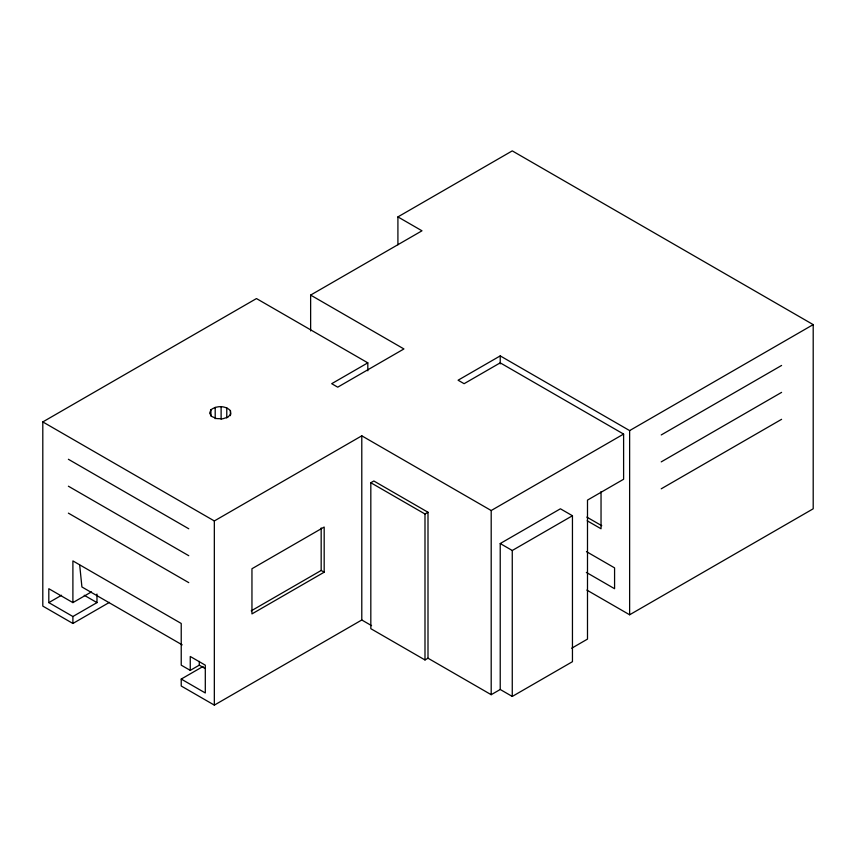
<?xml version="1.0" encoding="UTF-8"?>
<svg xmlns="http://www.w3.org/2000/svg" width="856" height="856" viewBox="0 0 856 856"><rect width="100%" height="100%" fill="white"/><g stroke="black" fill="none" stroke-linecap="round" stroke-linejoin="round"><path stroke-width="1.28" d="M210.918 409.799L209.634 413.213L211.753 416.487L216.589 418.573L222.624 418.819L227.931 417.15L230.831 414.079L230.403 410.602C225.363 405.444 216.493 405.509 210.918 409.799L210.918 416.112M109.45 602.357L72.899 623.468L42.8 606.091L42.8 421.922L256.468 298.562L367.812 362.848L367.812 370.819M397.912 244.763L397.912 216.9L512.263 150.881L813.2 324.617L813.2 508.796L629.631 614.779L586.874 590.094M310.632 330.908L310.632 295.085L421.987 230.799L397.912 216.9M367.812 362.848L331.7 383.691L337.724 387.169L403.925 348.948L310.632 295.085M91.485 591.881L72.899 602.613L48.813 588.714L48.813 602.613L61.546 595.262M42.8 421.922L214.332 520.951L361.788 435.822L491.194 510.529L623.607 434.078L623.607 479.253L587.494 500.107L587.494 639.1L571.701 648.227M813.2 324.617L629.631 430.6L500.225 355.893L458.088 380.214L464.113 383.691L500.225 362.848L623.607 434.078M48.813 602.613L72.899 616.513L96.974 602.613L96.974 594.043M428 658.211L424.993 659.955L370.819 628.678L370.819 482.731L373.826 480.986L428 512.263L428 658.211L491.194 694.697L500.225 689.487L512.263 696.442L572.45 661.688L572.45 515.74L560.413 508.796L500.225 543.539L500.225 689.487M251.236 610.842L321.171 570.471L324.178 572.204L324.178 527.039L251.953 568.737L251.953 613.902L324.178 572.204M370.819 482.731L424.993 514.007L428 512.263M72.899 602.613L72.899 560.915L181.226 623.468L181.226 665.166L190.257 670.376L199.288 665.166L204.702 668.29M371.579 625.64L361.788 619.99L214.332 705.119L181.226 686.009L181.226 679.065L203.097 666.439M661.228 434.944L781.603 365.448M661.228 461.876L781.603 392.38M500.225 543.539L512.263 550.494L572.45 515.74M661.228 488.808L781.603 419.312M586.852 517.11L601.757 525.712M587.173 520.769L601.04 528.773L601.04 491.569M586.456 551.628L614.576 567.87L614.576 588.714L586.339 572.407M68.384 459.276L188.759 528.773M68.384 486.208L188.759 555.705M68.384 513.14L188.759 582.636M182.189 644.868L81.919 586.981L79.694 565.142M84.241 595.262L96.974 602.613M181.226 679.065L205.301 692.964L205.301 665.166L190.257 656.477L190.257 670.376M629.631 430.6L629.631 614.779M512.263 550.494L512.263 696.442M500.225 355.893L500.225 363.907M491.194 510.529L491.194 694.697M424.993 514.007L424.993 659.955M361.788 435.822L361.788 619.99M321.171 527.949L321.171 570.471M230.403 410.602L230.403 415.652M226.776 407.809L226.776 417.91M221.116 406.579L221.116 419.215M215.198 407.328L215.198 418.702M214.332 520.951L214.332 705.119M199.288 661.367L199.288 665.166M72.899 616.513L72.899 623.468"/></g></svg>
